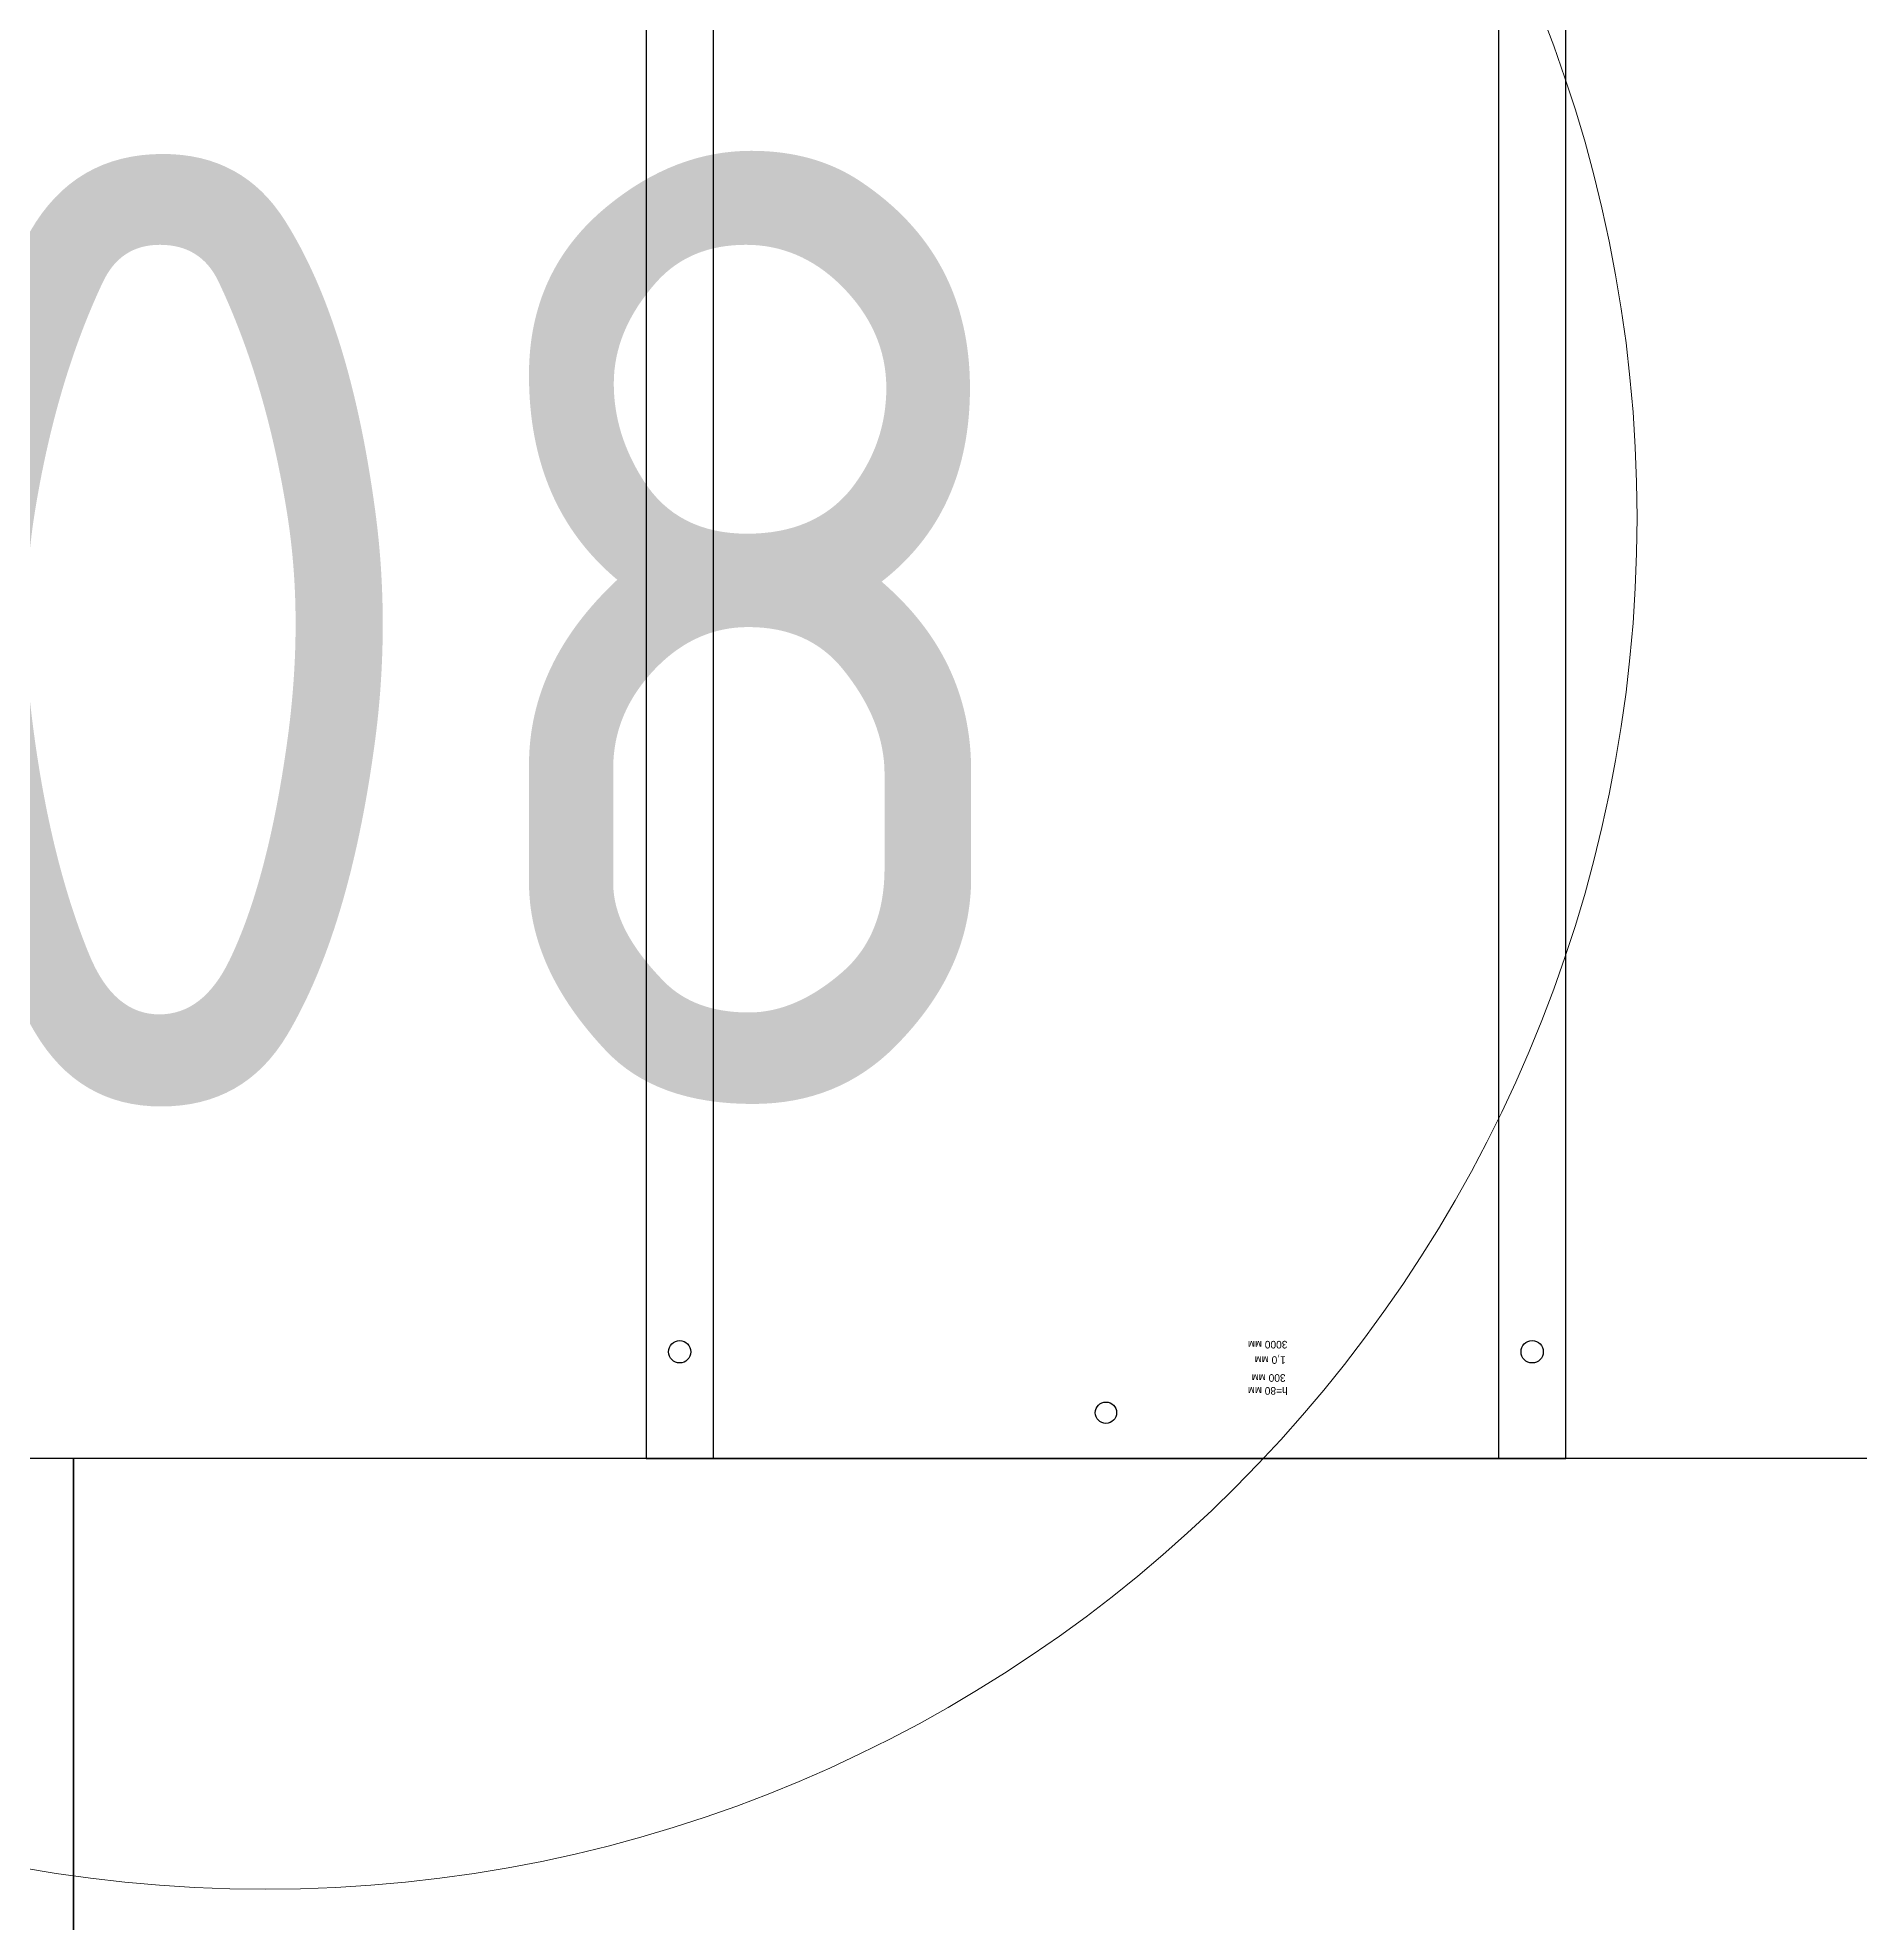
# Model space of a CAD drawing. Header units: millimetres. Extents: x -42533 to 645315, y 3457 to 82611.
# Drawn here: x 23054 to 23651, y 53574 to 54192 of the extents above; entities that cross this region are included whole.
import ezdxf
from ezdxf.enums import TextEntityAlignment as Align

# ---------------------------------------------------------------- set-up
doc = ezdxf.new("R2018")
doc.units = ezdxf.units.MM
for name, color, linetype, lineweight in [('Аннотация', 7, 'Continuous', 18), ('ШТРИХОВКА', 252, 'Continuous', 15), ('ЭОМ_Кабель Быт. розеток', 5, 'Continuous', 30)]:
    doc.layers.add(name, color=color, linetype=linetype, lineweight=lineweight)
doc.layers.add('Линии', color=7, linetype='Continuous', lineweight=9, true_color=0x00a600)
doc.layers.add('ЭОМ_Лотки рабочие', color=5, linetype='Continuous')
doc.styles.add('GOST Common', font='GOST_Common.ttf', dxfattribs={"width": 0.9, "height": 350})
doc.styles.get("Standard").update_dxf_attribs({"font": 'arial.ttf'})

# ---------------------------------------------------------------- blocks, each defined once
blk = doc.blocks.new('1 этаж')
at = {"layer": 'Линии', "color": 8}
blk.add_circle((-3063.169, 21748.086), 450, dxfattribs=at)
at = {"layer": 'Аннотация', "color": 8, "lineweight": 9, "insert": (-3063.169, 21711.138), "char_height": 312.5, "width": 520.21112, "attachment_point": 5, "line_spacing_factor": 1.022766, "style": 'GOST Common'}
blk.add_mtext('108', dxfattribs=at)
blk = doc.blocks.new('*U474')
at = {"color": 0, "linetype": 'Continuous', "lineweight": 25}
for p, q in [((-128.8, -1716.26), (-128.8, 0)), ((128.8, -1716.26), (128.8, 0))]:
    blk.add_line(p, q, dxfattribs=at)
blk.add_lwpolyline([(150.8, -1716.26), (150.8, 0), (-150.8, 0), (-150.8, -1716.26)], close=True, dxfattribs=at)
at = {"color": 0, "linetype": 'ByBlock', "lineweight": -2}
blk.add_circle((0, -15), 3.5, dxfattribs=at)
at = {"color": 0, "linetype": 'Continuous', "lineweight": 25}
for centre, radius in [((0, -15), 3.5), ((-139.8, -35), 3.65), ((139.8, -35), 3.65)]:
    blk.add_circle(centre, radius, dxfattribs=at)
at = {"color": 0, "flags": 9}
for tag, p in [('АРТИКУЛ', (-59.7, -11.85)), ('НАИМЕНОВАНИЕ', (-59.12, -7.02)), ('ПРИМЕЧАНИЕ', (-58.82, -17.26))]:
    blk.add_attdef(tag, text='', height=2.5, dxfattribs=at).set_placement(p, align=Align.TOP_LEFT)
at = {"color": 0, "lineweight": 30, "flags": 104}
for tag, p in [('ВЫСОТА', (-59.61, -20.92)), ('ШИРИНА', (-58.94, -25.15)), ('ДЛИНА', (-59.54, -36.09)), ('ТОЛЩИНА', (-58.99, -31.04))]:
    blk.add_attdef(tag, text='', height=2.5, dxfattribs=at).set_placement(p, align=Align.TOP_LEFT)

msp = doc.modelspace()

# ---------------------------------------------------------------- linework, layer by layer
at = {"layer": 'ЭОМ_Кабель Быт. розеток'}
for points in [[(22465.5, 53226.06), (23065.5, 53226.06), (23065.5, 53726.06), (22465.5, 53726.06)], [(23065.5, 53226.06), (23665.5, 53226.06), (23665.5, 53726.06), (23065.5, 53726.06)]]:
    msp.add_lwpolyline(points, close=True, dxfattribs=at)

# ---------------------------------------------------------------- block references
at = {"layer": 'ШТРИХОВКА'}
msp.add_blockref('1 этаж', (26191.57, 32286.65), dxfattribs=at)
at = {"layer": 'ЭОМ_Лотки рабочие'}
ref = msp.add_blockref('*U474', (23404.18, 53726.06), dxfattribs=dict(at, rotation=180))
lines = msp.add_mtext('3000 мм', dxfattribs={"layer": '0', "color": 0, "insert": (23463.72, 53762.15), "char_height": 2.5, "attachment_point": 1, "rotation": 180})
ref.add_attrib('ДЛИНА', '', (23463.72, 53762.15)).embed_mtext(lines)
lines = msp.add_mtext('1,0 мм', dxfattribs={"layer": '0', "color": 0, "insert": (23463.17, 53757.1), "char_height": 2.5, "attachment_point": 1, "rotation": 180})
ref.add_attrib('ТОЛЩИНА', '', (23463.17, 53757.1)).embed_mtext(lines)
lines = msp.add_mtext('h=80 мм', dxfattribs={"layer": '0', "color": 0, "insert": (23463.79, 53746.98), "char_height": 2.5, "attachment_point": 1, "rotation": 180})
ref.add_attrib('ВЫСОТА', '', (23463.79, 53746.98)).embed_mtext(lines)
lines = msp.add_mtext('300 мм', dxfattribs={"layer": '0', "color": 0, "insert": (23463.12, 53751.21), "char_height": 2.5, "attachment_point": 1, "rotation": 180})
ref.add_attrib('ШИРИНА', '', (23463.12, 53751.21)).embed_mtext(lines)

doc.saveas('drawing.dxf')
